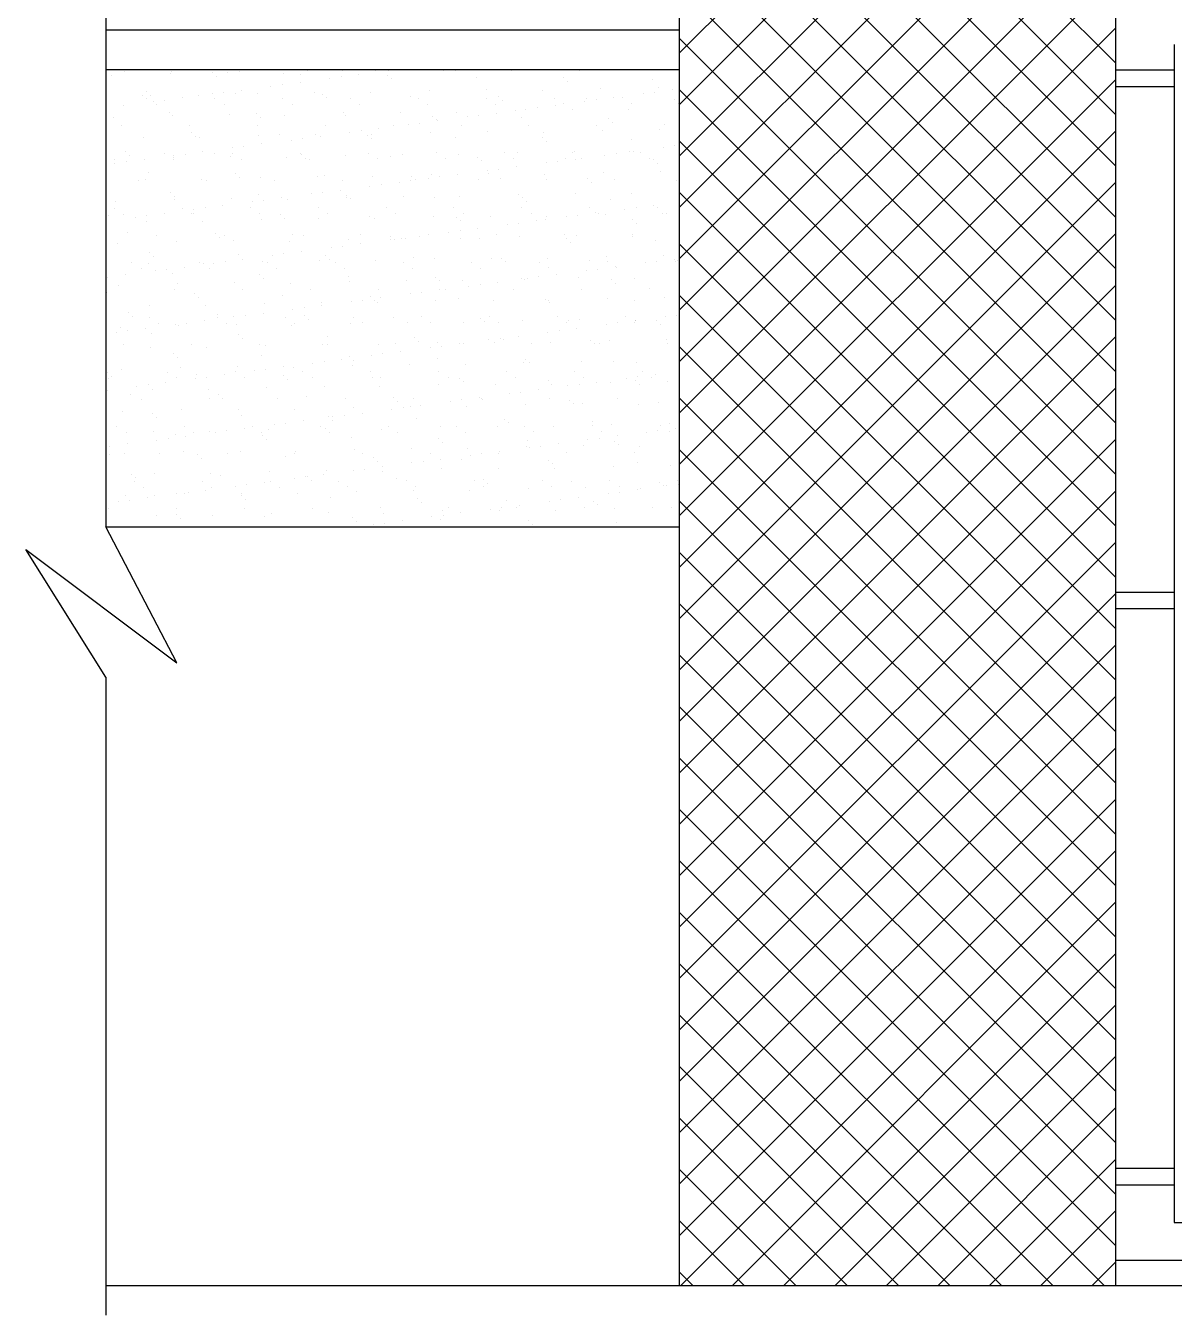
# Model space of a CAD drawing. Header units: metres. Extents: x 7889 to 8063, y -2348 to -2272.
# Drawn here: x 7986.941 to 7989.14, y -2309.794 to -2307.325 of the extents above; entities that cross this region are included whole.
import ezdxf

# ---------------------------------------------------------------- set-up
doc = ezdxf.new("R2010")
doc.units = ezdxf.units.M
doc.header["$MEASUREMENT"] = 0

msp = doc.modelspace()

# ---------------------------------------------------------------- linework, layer by layer
at = {"lineweight": 25, "ltscale": 72}
for p, q in [((7988.19266, -2306.92105), (7988.19266, -2309.73727)), ((7988.19266, -2307.37785), (7988.64946, -2306.92105)), ((7988.19266, -2307.47629), (7988.7479, -2306.92105)), ((7988.19266, -2307.57473), (7988.84635, -2306.92105)), ((7988.19266, -2307.67318), (7988.94479, -2306.92105)), ((7989.02797, -2307.69182), (7988.2572, -2306.92105)), ((7989.02797, -2307.59338), (7988.35564, -2306.92105)), ((7989.02797, -2307.49494), (7988.45408, -2306.92105)), ((7989.02797, -2307.39649), (7988.55253, -2306.92105)), ((7989.02797, -2306.92105), (7989.02797, -2309.73727)), ((7988.19266, -2307.77162), (7989.02797, -2306.93631)), ((7989.02797, -2307.79026), (7988.19266, -2306.95495)), ((7987.09436, -2306.992), (7987.09436, -2308.28483)), ((7988.19266, -2307.87006), (7989.02797, -2307.03475)), ((7989.02797, -2307.88871), (7988.19266, -2307.05339)), ((7988.19266, -2307.9685), (7989.02797, -2307.13319)), ((7989.02797, -2307.98715), (7988.19266, -2307.15184)), ((7988.19266, -2308.06695), (7989.02797, -2307.23164)), ((7989.02797, -2308.08559), (7988.19266, -2307.25028)), ((7988.19266, -2307.33339), (7987.09436, -2307.33339)), ((7988.19266, -2308.16539), (7989.02797, -2307.33008)), ((7989.02797, -2308.18403), (7988.19266, -2307.34872)), ((7989.14022, -2307.3609), (7989.14022, -2309.61684)), ((7988.19266, -2307.40974), (7987.09436, -2307.40974)), ((7987.10608, -2307.42073), (7987.10608, -2307.42073)), ((7987.13104, -2307.41307), (7987.13104, -2307.41307)), ((7987.21889, -2307.41666), (7987.21889, -2307.41666)), ((7987.22073, -2307.4121), (7987.22073, -2307.4121)), ((7987.29816, -2307.41451), (7987.29816, -2307.41451)), ((7987.30586, -2307.42156), (7987.30586, -2307.42156)), ((7987.32821, -2307.41527), (7987.32821, -2307.41527)), ((7987.3508, -2307.41186), (7987.3508, -2307.41186)), ((7987.43505, -2307.41578), (7987.43505, -2307.41578)), ((7987.46775, -2307.4182), (7987.46775, -2307.4182)), ((7987.48086, -2307.41163), (7987.48086, -2307.41163)), ((7987.5233, -2307.42615), (7987.5233, -2307.42615)), ((7987.54504, -2307.42329), (7987.54504, -2307.42329)), ((7987.54785, -2307.41172), (7987.54785, -2307.41172)), ((7987.57899, -2307.41882), (7987.57899, -2307.41882)), ((7987.61092, -2307.41139), (7987.61092, -2307.41139)), ((7987.63487, -2307.41964), (7987.63487, -2307.41964)), ((7987.63572, -2307.41135), (7987.63572, -2307.41135)), ((7987.64257, -2307.42669), (7987.64257, -2307.42669)), ((7987.65718, -2307.41032), (7987.65718, -2307.41032)), ((7987.74099, -2307.41115), (7987.74099, -2307.41115)), ((7987.76402, -2307.41083), (7987.76402, -2307.41083)), ((7987.80446, -2307.42333), (7987.80446, -2307.42333)), ((7987.87105, -2307.41092), (7987.87105, -2307.41092)), ((7987.97158, -2307.42476), (7987.97158, -2307.42476)), ((7988.00111, -2307.41068), (7988.00111, -2307.41068)), ((7988.13118, -2307.41045), (7988.13118, -2307.41045)), ((7989.02797, -2307.40974), (7989.14022, -2307.40974)), ((7987.17261, -2307.45116), (7987.17261, -2307.45116)), ((7987.35415, -2307.44842), (7987.35415, -2307.44842)), ((7987.41088, -2307.44095), (7987.41088, -2307.44095)), ((7987.43262, -2307.43809), (7987.43262, -2307.43809)), ((7987.46657, -2307.43362), (7987.46657, -2307.43362)), ((7987.71366, -2307.44948), (7987.71366, -2307.44948)), ((7987.82298, -2307.44809), (7987.82298, -2307.44809)), ((7987.92982, -2307.4486), (7987.92982, -2307.4486)), ((7987.97928, -2307.43182), (7987.97928, -2307.43182)), ((7988.04262, -2307.44454), (7988.04262, -2307.44454)), ((7988.14117, -2307.42846), (7988.14117, -2307.42846)), ((7988.15195, -2307.44314), (7988.15195, -2307.44314)), ((7988.17962, -2307.44788), (7988.17962, -2307.44788)), ((7988.19266, -2308.26383), (7989.02797, -2307.42852)), ((7989.02797, -2308.28247), (7988.19266, -2307.44716)), ((7989.02797, -2307.44126), (7989.14022, -2307.44126)), ((7987.16504, -2307.45798), (7987.16504, -2307.45798)), ((7987.17345, -2307.46507), (7987.17345, -2307.46507)), ((7987.18031, -2307.45822), (7987.18031, -2307.45822)), ((7987.18603, -2307.47055), (7987.18603, -2307.47055)), ((7987.20777, -2307.46769), (7987.20777, -2307.46769)), ((7987.24172, -2307.46322), (7987.24172, -2307.46322)), ((7987.27188, -2307.45849), (7987.27188, -2307.45849)), ((7987.29845, -2307.45575), (7987.29845, -2307.45575)), ((7987.30351, -2307.46484), (7987.30351, -2307.46484)), ((7987.32019, -2307.45289), (7987.32019, -2307.45289)), ((7987.32112, -2307.47606), (7987.32112, -2307.47606)), ((7987.3422, -2307.45486), (7987.3422, -2307.45486)), ((7987.38469, -2307.45443), (7987.38469, -2307.45443)), ((7987.43357, -2307.4646), (7987.43357, -2307.4646)), ((7987.45119, -2307.47582), (7987.45119, -2307.47582)), ((7987.49401, -2307.45303), (7987.49401, -2307.45303)), ((7987.50932, -2307.45629), (7987.50932, -2307.45629)), ((7987.51702, -2307.46335), (7987.51702, -2307.46335)), ((7987.56364, -2307.46436), (7987.56364, -2307.46436)), ((7987.58125, -2307.47558), (7987.58125, -2307.47558)), ((7987.60085, -2307.45355), (7987.60085, -2307.45355)), ((7987.67891, -2307.45999), (7987.67891, -2307.45999)), ((7987.6937, -2307.46413), (7987.6937, -2307.46413)), ((7987.71131, -2307.47535), (7987.71131, -2307.47535)), ((7987.82377, -2307.46389), (7987.82377, -2307.46389)), ((7987.84138, -2307.47511), (7987.84138, -2307.47511)), ((7987.84603, -2307.46142), (7987.84603, -2307.46142)), ((7987.85373, -2307.46848), (7987.85373, -2307.46848)), ((7987.95383, -2307.46365), (7987.95383, -2307.46365)), ((7987.97144, -2307.47487), (7987.97144, -2307.47487)), ((7988.0115, -2307.47001), (7988.0115, -2307.47001)), ((7988.01562, -2307.46511), (7988.01562, -2307.46511)), ((7988.03324, -2307.46715), (7988.03324, -2307.46715)), ((7988.06719, -2307.46268), (7988.06719, -2307.46268)), ((7988.08389, -2307.46342), (7988.08389, -2307.46342)), ((7988.10151, -2307.47464), (7988.10151, -2307.47464)), ((7988.12392, -2307.45521), (7988.12392, -2307.45521)), ((7988.14566, -2307.45235), (7988.14566, -2307.45235)), ((7988.18274, -2307.46655), (7988.18274, -2307.46655)), ((7988.19044, -2307.4736), (7988.19044, -2307.4736)), ((7987.09535, -2307.48249), (7987.09535, -2307.48249)), ((7987.1293, -2307.47802), (7987.1293, -2307.47802)), ((7987.19106, -2307.47629), (7987.19106, -2307.47629)), ((7987.21664, -2307.49151), (7987.21664, -2307.49151)), ((7987.22152, -2307.49714), (7987.22152, -2307.49714)), ((7987.33084, -2307.49574), (7987.33084, -2307.49574)), ((7987.38377, -2307.49295), (7987.38377, -2307.49295)), ((7987.39147, -2307.5), (7987.39147, -2307.5)), ((7987.43768, -2307.49626), (7987.43768, -2307.49626)), ((7987.55049, -2307.49219), (7987.55049, -2307.49219)), ((7987.55335, -2307.49664), (7987.55335, -2307.49664)), ((7987.65981, -2307.4908), (7987.65981, -2307.4908)), ((7987.72048, -2307.49808), (7987.72048, -2307.49808)), ((7987.76665, -2307.49131), (7987.76665, -2307.49131)), ((7987.78665, -2307.49962), (7987.78665, -2307.49962)), ((7987.80839, -2307.49675), (7987.80839, -2307.49675)), ((7987.84235, -2307.49228), (7987.84235, -2307.49228)), ((7987.87946, -2307.48725), (7987.87946, -2307.48725)), ((7987.89908, -2307.48482), (7987.89908, -2307.48482)), ((7987.92082, -2307.48195), (7987.92082, -2307.48195)), ((7987.95477, -2307.47748), (7987.95477, -2307.47748)), ((7987.98878, -2307.48585), (7987.98878, -2307.48585)), ((7988.09562, -2307.48636), (7988.09562, -2307.48636)), ((7987.10871, -2307.5012), (7987.10871, -2307.5012)), ((7987.1244, -2307.51692), (7987.1244, -2307.51692)), ((7987.25446, -2307.51669), (7987.25446, -2307.51669)), ((7987.38453, -2307.51645), (7987.38453, -2307.51645)), ((7987.51459, -2307.51621), (7987.51459, -2307.51621)), ((7987.6175, -2307.52189), (7987.6175, -2307.52189)), ((7987.64465, -2307.51598), (7987.64465, -2307.51598)), ((7987.67423, -2307.51442), (7987.67423, -2307.51442)), ((7987.69597, -2307.51156), (7987.69597, -2307.51156)), ((7987.72817, -2307.50513), (7987.72817, -2307.50513)), ((7987.72992, -2307.50708), (7987.72992, -2307.50708)), ((7987.77472, -2307.51574), (7987.77472, -2307.51574)), ((7987.89006, -2307.50177), (7987.89006, -2307.50177)), ((7987.90478, -2307.5155), (7987.90478, -2307.5155)), ((7988.03485, -2307.51527), (7988.03485, -2307.51527)), ((7988.04526, -2307.52501), (7988.04526, -2307.52501)), ((7988.05719, -2307.50321), (7988.05719, -2307.50321)), ((7988.06488, -2307.51026), (7988.06488, -2307.51026)), ((7988.15458, -2307.52362), (7988.15458, -2307.52362)), ((7988.16491, -2307.51503), (7988.16491, -2307.51503)), ((7987.16767, -2307.53845), (7987.16767, -2307.53845)), ((7987.25821, -2307.52961), (7987.25821, -2307.52961)), ((7987.26591, -2307.53666), (7987.26591, -2307.53666)), ((7987.27451, -2307.53897), (7987.27451, -2307.53897)), ((7987.38732, -2307.5349), (7987.38732, -2307.5349)), ((7987.4278, -2307.5333), (7987.4278, -2307.5333)), ((7987.44938, -2307.54402), (7987.44938, -2307.54402)), ((7987.47112, -2307.54116), (7987.47112, -2307.54116)), ((7987.49664, -2307.53351), (7987.49664, -2307.53351)), ((7987.50508, -2307.53669), (7987.50508, -2307.53669)), ((7987.56181, -2307.52922), (7987.56181, -2307.52922)), ((7987.58355, -2307.52636), (7987.58355, -2307.52636)), ((7987.59492, -2307.53473), (7987.59492, -2307.53473)), ((7987.60262, -2307.54179), (7987.60262, -2307.54179)), ((7987.60348, -2307.53402), (7987.60348, -2307.53402)), ((7987.71629, -2307.52996), (7987.71629, -2307.52996)), ((7987.76451, -2307.53843), (7987.76451, -2307.53843)), ((7987.82561, -2307.52856), (7987.82561, -2307.52856)), ((7987.93163, -2307.53986), (7987.93163, -2307.53986)), ((7987.93245, -2307.52907), (7987.93245, -2307.52907)), ((7987.93933, -2307.54692), (7987.93933, -2307.54692)), ((7988.10122, -2307.54356), (7988.10122, -2307.54356)), ((7988.19266, -2308.36227), (7989.02797, -2307.52696)), ((7989.02797, -2308.38092), (7988.19266, -2307.54561)), ((7987.13266, -2307.56626), (7987.13266, -2307.56626)), ((7987.14036, -2307.57332), (7987.14036, -2307.57332)), ((7987.20718, -2307.56966), (7987.20718, -2307.56966)), ((7987.22454, -2307.57362), (7987.22454, -2307.57362)), ((7987.24628, -2307.57076), (7987.24628, -2307.57076)), ((7987.28023, -2307.56629), (7987.28023, -2307.56629)), ((7987.30225, -2307.56996), (7987.30225, -2307.56996)), ((7987.33696, -2307.55882), (7987.33696, -2307.55882)), ((7987.33724, -2307.56942), (7987.33724, -2307.56942)), ((7987.3587, -2307.55596), (7987.3587, -2307.55596)), ((7987.39265, -2307.55149), (7987.39265, -2307.55149)), ((7987.4673, -2307.56918), (7987.4673, -2307.56918)), ((7987.46937, -2307.57139), (7987.46937, -2307.57139)), ((7987.55312, -2307.57267), (7987.55312, -2307.57267)), ((7987.59737, -2307.56895), (7987.59737, -2307.56895)), ((7987.66244, -2307.57127), (7987.66244, -2307.57127)), ((7987.72743, -2307.56871), (7987.72743, -2307.56871)), ((7987.76928, -2307.57178), (7987.76928, -2307.57178)), ((7987.8575, -2307.56848), (7987.8575, -2307.56848)), ((7987.88209, -2307.56772), (7987.88209, -2307.56772)), ((7987.98756, -2307.56824), (7987.98756, -2307.56824)), ((7987.99141, -2307.56633), (7987.99141, -2307.56633)), ((7988.05001, -2307.57308), (7988.05001, -2307.57308)), ((7988.07175, -2307.57022), (7988.07175, -2307.57022)), ((7988.09825, -2307.56684), (7988.09825, -2307.56684)), ((7988.1057, -2307.56575), (7988.1057, -2307.56575)), ((7988.11762, -2307.568), (7988.11762, -2307.568)), ((7988.16243, -2307.55828), (7988.16243, -2307.55828)), ((7988.18417, -2307.55542), (7988.18417, -2307.55542)), ((7987.09473, -2307.58111), (7987.09473, -2307.58111)), ((7987.11134, -2307.58168), (7987.11134, -2307.58168)), ((7987.11211, -2307.58842), (7987.11211, -2307.58842)), ((7987.13385, -2307.58556), (7987.13385, -2307.58556)), ((7987.16781, -2307.58109), (7987.16781, -2307.58109)), ((7987.22415, -2307.57761), (7987.22415, -2307.57761)), ((7987.22479, -2307.58088), (7987.22479, -2307.58088)), ((7987.33347, -2307.57622), (7987.33347, -2307.57622)), ((7987.35485, -2307.58064), (7987.35485, -2307.58064)), ((7987.44031, -2307.57673), (7987.44031, -2307.57673)), ((7987.47707, -2307.57844), (7987.47707, -2307.57844)), ((7987.48492, -2307.5804), (7987.48492, -2307.5804)), ((7987.61498, -2307.58017), (7987.61498, -2307.58017)), ((7987.63896, -2307.57508), (7987.63896, -2307.57508)), ((7987.74504, -2307.57993), (7987.74504, -2307.57993)), ((7987.80608, -2307.57652), (7987.80608, -2307.57652)), ((7987.81378, -2307.58357), (7987.81378, -2307.58357)), ((7987.87511, -2307.5797), (7987.87511, -2307.5797)), ((7987.88086, -2307.59535), (7987.88086, -2307.59535)), ((7987.93758, -2307.58788), (7987.93758, -2307.58788)), ((7987.95932, -2307.58502), (7987.95932, -2307.58502)), ((7987.97567, -2307.58021), (7987.97567, -2307.58021)), ((7987.99328, -2307.58055), (7987.99328, -2307.58055)), ((7988.00517, -2307.57946), (7988.00517, -2307.57946)), ((7988.13524, -2307.57922), (7988.13524, -2307.57922)), ((7988.14279, -2307.58165), (7988.14279, -2307.58165)), ((7988.15049, -2307.5887), (7988.15049, -2307.5887)), ((7987.15813, -2307.62151), (7987.15813, -2307.62151)), ((7987.1703, -2307.61893), (7987.1703, -2307.61893)), ((7987.1767, -2307.60661), (7987.1767, -2307.60661)), ((7987.27714, -2307.61944), (7987.27714, -2307.61944)), ((7987.28819, -2307.62127), (7987.28819, -2307.62127)), ((7987.34382, -2307.60805), (7987.34382, -2307.60805)), ((7987.35152, -2307.6151), (7987.35152, -2307.6151)), ((7987.38995, -2307.61538), (7987.38995, -2307.61538)), ((7987.41826, -2307.62103), (7987.41826, -2307.62103)), ((7987.49927, -2307.61398), (7987.49927, -2307.61398)), ((7987.51341, -2307.61174), (7987.51341, -2307.61174)), ((7987.54832, -2307.6208), (7987.54832, -2307.6208)), ((7987.60611, -2307.6145), (7987.60611, -2307.6145)), ((7987.67839, -2307.62056), (7987.67839, -2307.62056)), ((7987.68053, -2307.61318), (7987.68053, -2307.61318)), ((7987.68823, -2307.62023), (7987.68823, -2307.62023)), ((7987.71274, -2307.61748), (7987.71274, -2307.61748)), ((7987.71892, -2307.61043), (7987.71892, -2307.61043)), ((7987.73448, -2307.61462), (7987.73448, -2307.61462)), ((7987.76843, -2307.61015), (7987.76843, -2307.61015)), ((7987.80845, -2307.62033), (7987.80845, -2307.62033)), ((7987.82516, -2307.60268), (7987.82516, -2307.60268)), ((7987.82824, -2307.60904), (7987.82824, -2307.60904)), ((7987.8469, -2307.59982), (7987.8469, -2307.59982)), ((7987.85011, -2307.61687), (7987.85011, -2307.61687)), ((7987.93508, -2307.60955), (7987.93508, -2307.60955)), ((7987.93851, -2307.62009), (7987.93851, -2307.62009)), ((7988.01724, -2307.6183), (7988.01724, -2307.6183)), ((7988.04789, -2307.60548), (7988.04789, -2307.60548)), ((7988.06858, -2307.61985), (7988.06858, -2307.61985)), ((7988.15721, -2307.60409), (7988.15721, -2307.60409)), ((7988.18682, -2307.622), (7988.18682, -2307.622)), ((7987.21827, -2307.6447), (7987.21827, -2307.6447)), ((7987.38785, -2307.6484), (7987.38785, -2307.6484)), ((7987.48789, -2307.64709), (7987.48789, -2307.64709)), ((7987.50963, -2307.64422), (7987.50963, -2307.64422)), ((7987.54359, -2307.63975), (7987.54359, -2307.63975)), ((7987.60031, -2307.63229), (7987.60031, -2307.63229)), ((7987.62205, -2307.62942), (7987.62205, -2307.62942)), ((7987.65601, -2307.62495), (7987.65601, -2307.62495)), ((7987.88472, -2307.6482), (7987.88472, -2307.6482)), ((7987.99404, -2307.6468), (7987.99404, -2307.6468)), ((7988.02494, -2307.62536), (7988.02494, -2307.62536)), ((7988.10088, -2307.64731), (7988.10088, -2307.64731)), ((7988.19266, -2308.46072), (7989.02797, -2307.6254)), ((7989.02797, -2308.47936), (7988.19266, -2307.64405)), ((7987.11397, -2307.66215), (7987.11397, -2307.66215)), ((7987.22596, -2307.65176), (7987.22596, -2307.65176)), ((7987.22678, -2307.65809), (7987.22678, -2307.65809)), ((7987.31874, -2307.66936), (7987.31874, -2307.66936)), ((7987.3361, -2307.65669), (7987.3361, -2307.65669)), ((7987.37547, -2307.66189), (7987.37547, -2307.66189)), ((7987.39721, -2307.65903), (7987.39721, -2307.65903)), ((7987.43116, -2307.65456), (7987.43116, -2307.65456)), ((7987.44294, -2307.65721), (7987.44294, -2307.65721)), ((7987.55498, -2307.64983), (7987.55498, -2307.64983)), ((7987.55575, -2307.65314), (7987.55575, -2307.65314)), ((7987.56267, -2307.65689), (7987.56267, -2307.65689)), ((7987.6311, -2307.67353), (7987.6311, -2307.67353)), ((7987.66507, -2307.65175), (7987.66507, -2307.65175)), ((7987.72456, -2307.65353), (7987.72456, -2307.65353)), ((7987.76116, -2307.6733), (7987.76116, -2307.6733)), ((7987.77191, -2307.65226), (7987.77191, -2307.65226)), ((7987.89123, -2307.67306), (7987.89123, -2307.67306)), ((7987.89168, -2307.65496), (7987.89168, -2307.65496)), ((7987.89938, -2307.66201), (7987.89938, -2307.66201)), ((7988.02129, -2307.67282), (7988.02129, -2307.67282)), ((7988.06127, -2307.65865), (7988.06127, -2307.65865)), ((7988.11026, -2307.67329), (7988.11026, -2307.67329)), ((7988.14421, -2307.66882), (7988.14421, -2307.66882)), ((7988.15136, -2307.67259), (7988.15136, -2307.67259)), ((7987.10041, -2307.68841), (7987.10041, -2307.68841)), ((7987.11084, -2307.67448), (7987.11084, -2307.67448)), ((7987.12846, -2307.6857), (7987.12846, -2307.6857)), ((7987.15062, -2307.69149), (7987.15062, -2307.69149)), ((7987.17236, -2307.68863), (7987.17236, -2307.68863)), ((7987.20632, -2307.68416), (7987.20632, -2307.68416)), ((7987.24091, -2307.67424), (7987.24091, -2307.67424)), ((7987.25852, -2307.68546), (7987.25852, -2307.68546)), ((7987.2623, -2307.68505), (7987.2623, -2307.68505)), ((7987.26304, -2307.67669), (7987.26304, -2307.67669)), ((7987.28478, -2307.67383), (7987.28478, -2307.67383)), ((7987.37097, -2307.67401), (7987.37097, -2307.67401)), ((7987.38858, -2307.68523), (7987.38858, -2307.68523)), ((7987.39258, -2307.69585), (7987.39258, -2307.69585)), ((7987.42942, -2307.68649), (7987.42942, -2307.68649)), ((7987.43712, -2307.69354), (7987.43712, -2307.69354)), ((7987.50104, -2307.67377), (7987.50104, -2307.67377)), ((7987.5019, -2307.69446), (7987.5019, -2307.69446)), ((7987.51865, -2307.68499), (7987.51865, -2307.68499)), ((7987.59901, -2307.69018), (7987.59901, -2307.69018)), ((7987.60874, -2307.69497), (7987.60874, -2307.69497)), ((7987.64871, -2307.68475), (7987.64871, -2307.68475)), ((7987.72155, -2307.69091), (7987.72155, -2307.69091)), ((7987.76613, -2307.69162), (7987.76613, -2307.69162)), ((7987.77878, -2307.68452), (7987.77878, -2307.68452)), ((7987.83087, -2307.68951), (7987.83087, -2307.68951)), ((7987.90884, -2307.68428), (7987.90884, -2307.68428)), ((7987.93572, -2307.69531), (7987.93572, -2307.69531)), ((7987.93771, -2307.69002), (7987.93771, -2307.69002)), ((7987.97609, -2307.69095), (7987.97609, -2307.69095)), ((7987.99783, -2307.68809), (7987.99783, -2307.68809)), ((7988.03179, -2307.68362), (7988.03179, -2307.68362)), ((7988.0389, -2307.68404), (7988.0389, -2307.68404)), ((7988.05052, -2307.68596), (7988.05052, -2307.68596)), ((7988.08852, -2307.67615), (7988.08852, -2307.67615)), ((7988.10284, -2307.69675), (7988.10284, -2307.69675)), ((7988.15984, -2307.68457), (7988.15984, -2307.68457)), ((7988.16897, -2307.68381), (7988.16897, -2307.68381)), ((7987.13675, -2307.72171), (7987.13675, -2307.72171)), ((7987.17293, -2307.6994), (7987.17293, -2307.6994)), ((7987.27977, -2307.69992), (7987.27977, -2307.69992)), ((7987.75125, -2307.72055), (7987.75125, -2307.72055)), ((7987.77299, -2307.71769), (7987.77299, -2307.71769)), ((7987.77383, -2307.69867), (7987.77383, -2307.69867)), ((7987.80694, -2307.71322), (7987.80694, -2307.71322)), ((7987.86367, -2307.70575), (7987.86367, -2307.70575)), ((7987.88541, -2307.70289), (7987.88541, -2307.70289)), ((7987.91936, -2307.69842), (7987.91936, -2307.69842)), ((7988.11054, -2307.7038), (7988.11054, -2307.7038)), ((7987.11661, -2307.74263), (7987.11661, -2307.74263)), ((7987.19186, -2307.72609), (7987.19186, -2307.72609)), ((7987.22941, -2307.73856), (7987.22941, -2307.73856)), ((7987.30387, -2307.72315), (7987.30387, -2307.72315)), ((7987.31157, -2307.7302), (7987.31157, -2307.7302)), ((7987.32193, -2307.72586), (7987.32193, -2307.72586)), ((7987.33873, -2307.73717), (7987.33873, -2307.73717)), ((7987.44557, -2307.73768), (7987.44557, -2307.73768)), ((7987.45199, -2307.72562), (7987.45199, -2307.72562)), ((7987.47346, -2307.72684), (7987.47346, -2307.72684)), ((7987.54814, -2307.74729), (7987.54814, -2307.74729)), ((7987.55838, -2307.73362), (7987.55838, -2307.73362)), ((7987.58205, -2307.72538), (7987.58205, -2307.72538)), ((7987.58209, -2307.74282), (7987.58209, -2307.74282)), ((7987.63882, -2307.73535), (7987.63882, -2307.73535)), ((7987.64058, -2307.72827), (7987.64058, -2307.72827)), ((7987.64828, -2307.73533), (7987.64828, -2307.73533)), ((7987.66056, -2307.73249), (7987.66056, -2307.73249)), ((7987.6677, -2307.73222), (7987.6677, -2307.73222)), ((7987.69452, -2307.72802), (7987.69452, -2307.72802)), ((7987.71212, -2307.72515), (7987.71212, -2307.72515)), ((7987.77454, -2307.73273), (7987.77454, -2307.73273)), ((7987.81017, -2307.73197), (7987.81017, -2307.73197)), ((7987.84218, -2307.72491), (7987.84218, -2307.72491)), ((7987.88735, -2307.72867), (7987.88735, -2307.72867)), ((7987.97224, -2307.72467), (7987.97224, -2307.72467)), ((7987.97729, -2307.7334), (7987.97729, -2307.7334)), ((7987.98499, -2307.74046), (7987.98499, -2307.74046)), ((7987.99667, -2307.72728), (7987.99667, -2307.72728)), ((7988.10231, -2307.72444), (7988.10231, -2307.72444)), ((7988.10351, -2307.72779), (7988.10351, -2307.72779)), ((7988.14687, -2307.7371), (7988.14687, -2307.7371)), ((7988.19266, -2308.55916), (7989.02797, -2307.72385)), ((7989.02797, -2308.5778), (7988.19266, -2307.74249)), ((7987.17832, -2307.7598), (7987.17832, -2307.7598)), ((7987.18602, -2307.76686), (7987.18602, -2307.76686)), ((7987.3479, -2307.76349), (7987.3479, -2307.76349)), ((7987.41398, -2307.76495), (7987.41398, -2307.76495)), ((7987.43572, -2307.76209), (7987.43572, -2307.76209)), ((7987.46967, -2307.75762), (7987.46967, -2307.75762)), ((7987.51503, -2307.76493), (7987.51503, -2307.76493)), ((7987.52272, -2307.77198), (7987.52272, -2307.77198)), ((7987.5264, -2307.75015), (7987.5264, -2307.75015)), ((7987.68461, -2307.76862), (7987.68461, -2307.76862)), ((7987.72418, -2307.77138), (7987.72418, -2307.77138)), ((7987.8335, -2307.76999), (7987.8335, -2307.76999)), ((7987.85174, -2307.77006), (7987.85174, -2307.77006)), ((7987.94034, -2307.7705), (7987.94034, -2307.7705)), ((7988.05315, -2307.76643), (7988.05315, -2307.76643)), ((7988.16247, -2307.76504), (7988.16247, -2307.76504)), ((7988.18272, -2307.77189), (7988.18272, -2307.77189)), ((7987.14458, -2307.77906), (7987.14458, -2307.77906)), ((7987.16219, -2307.79028), (7987.16219, -2307.79028)), ((7987.17557, -2307.77988), (7987.17557, -2307.77988)), ((7987.18913, -2307.79456), (7987.18913, -2307.79456)), ((7987.21087, -2307.79169), (7987.21087, -2307.79169)), ((7987.24482, -2307.78722), (7987.24482, -2307.78722)), ((7987.27464, -2307.77883), (7987.27464, -2307.77883)), ((7987.28241, -2307.78039), (7987.28241, -2307.78039)), ((7987.29225, -2307.79005), (7987.29225, -2307.79005)), ((7987.30155, -2307.77976), (7987.30155, -2307.77976)), ((7987.32329, -2307.77689), (7987.32329, -2307.77689)), ((7987.35725, -2307.77242), (7987.35725, -2307.77242)), ((7987.39521, -2307.77633), (7987.39521, -2307.77633)), ((7987.4047, -2307.77859), (7987.4047, -2307.77859)), ((7987.42232, -2307.78981), (7987.42232, -2307.78981)), ((7987.50453, -2307.77493), (7987.50453, -2307.77493)), ((7987.53477, -2307.77835), (7987.53477, -2307.77835)), ((7987.55238, -2307.78958), (7987.55238, -2307.78958)), ((7987.61137, -2307.77544), (7987.61137, -2307.77544)), ((7987.66483, -2307.77812), (7987.66483, -2307.77812)), ((7987.68244, -2307.78934), (7987.68244, -2307.78934)), ((7987.79489, -2307.77788), (7987.79489, -2307.77788)), ((7987.81251, -2307.7891), (7987.81251, -2307.7891)), ((7987.85943, -2307.77711), (7987.85943, -2307.77711)), ((7987.92496, -2307.77765), (7987.92496, -2307.77765)), ((7987.94257, -2307.78887), (7987.94257, -2307.78887)), ((7988.0146, -2307.79402), (7988.0146, -2307.79402)), ((7988.02132, -2307.77375), (7988.02132, -2307.77375)), ((7988.03634, -2307.79116), (7988.03634, -2307.79116)), ((7988.05502, -2307.77741), (7988.05502, -2307.77741)), ((7988.07029, -2307.78669), (7988.07029, -2307.78669)), ((7988.07263, -2307.78863), (7988.07263, -2307.78863)), ((7988.12702, -2307.77922), (7988.12702, -2307.77922)), ((7988.14876, -2307.77636), (7988.14876, -2307.77636)), ((7988.18509, -2307.77717), (7988.18509, -2307.77717)), ((7988.18844, -2307.77519), (7988.18844, -2307.77519)), ((7987.09845, -2307.8065), (7987.09845, -2307.8065)), ((7987.1324, -2307.80203), (7987.1324, -2307.80203)), ((7987.22235, -2307.80015), (7987.22235, -2307.80015)), ((7987.23204, -2307.81904), (7987.23204, -2307.81904)), ((7987.34137, -2307.81764), (7987.34137, -2307.81764)), ((7987.38947, -2307.80159), (7987.38947, -2307.80159)), ((7987.39717, -2307.80864), (7987.39717, -2307.80864)), ((7987.44821, -2307.81816), (7987.44821, -2307.81816)), ((7987.55906, -2307.80528), (7987.55906, -2307.80528)), ((7987.56101, -2307.81409), (7987.56101, -2307.81409)), ((7987.67033, -2307.8127), (7987.67033, -2307.8127)), ((7987.72618, -2307.80672), (7987.72618, -2307.80672)), ((7987.73388, -2307.81377), (7987.73388, -2307.81377)), ((7987.77717, -2307.81321), (7987.77717, -2307.81321)), ((7987.81149, -2307.82076), (7987.81149, -2307.82076)), ((7987.84545, -2307.81629), (7987.84545, -2307.81629)), ((7987.88998, -2307.80914), (7987.88998, -2307.80914)), ((7987.89577, -2307.81041), (7987.89577, -2307.81041)), ((7987.90218, -2307.80882), (7987.90218, -2307.80882)), ((7987.92392, -2307.80596), (7987.92392, -2307.80596)), ((7987.95787, -2307.80149), (7987.95787, -2307.80149)), ((7987.9993, -2307.80775), (7987.9993, -2307.80775)), ((7988.06289, -2307.81184), (7988.06289, -2307.81184)), ((7988.07059, -2307.8189), (7988.07059, -2307.8189)), ((7988.10614, -2307.80826), (7988.10614, -2307.80826)), ((7987.09553, -2307.83091), (7987.09553, -2307.83091)), ((7987.0968, -2307.83681), (7987.0968, -2307.83681)), ((7987.11924, -2307.8231), (7987.11924, -2307.8231)), ((7987.22559, -2307.83068), (7987.22559, -2307.83068)), ((7987.26392, -2307.83824), (7987.26392, -2307.83824)), ((7987.27162, -2307.8453), (7987.27162, -2307.8453)), ((7987.35566, -2307.83044), (7987.35566, -2307.83044)), ((7987.43351, -2307.84194), (7987.43351, -2307.84194)), ((7987.48572, -2307.8302), (7987.48572, -2307.8302)), ((7987.60063, -2307.84337), (7987.60063, -2307.84337)), ((7987.61578, -2307.82997), (7987.61578, -2307.82997)), ((7987.6206, -2307.84589), (7987.6206, -2307.84589)), ((7987.67733, -2307.83842), (7987.67733, -2307.83842)), ((7987.69907, -2307.83556), (7987.69907, -2307.83556)), ((7987.73302, -2307.83109), (7987.73302, -2307.83109)), ((7987.74585, -2307.82973), (7987.74585, -2307.82973)), ((7987.78975, -2307.82362), (7987.78975, -2307.82362)), ((7987.87591, -2307.8295), (7987.87591, -2307.8295)), ((7988.00598, -2307.82926), (7988.00598, -2307.82926)), ((7988.13604, -2307.82902), (7988.13604, -2307.82902)), ((7988.1651, -2307.84551), (7988.1651, -2307.84551)), ((7988.19266, -2308.6576), (7989.02797, -2307.82229)), ((7989.02797, -2308.67624), (7988.19266, -2307.84093)), ((7987.1782, -2307.86035), (7987.1782, -2307.86035)), ((7987.28504, -2307.86087), (7987.28504, -2307.86087)), ((7987.39784, -2307.8568), (7987.39784, -2307.8568)), ((7987.45248, -2307.86802), (7987.45248, -2307.86802)), ((7987.47422, -2307.86516), (7987.47422, -2307.86516)), ((7987.50717, -2307.85541), (7987.50717, -2307.85541)), ((7987.50818, -2307.86069), (7987.50818, -2307.86069)), ((7987.56491, -2307.85322), (7987.56491, -2307.85322)), ((7987.58665, -2307.85036), (7987.58665, -2307.85036)), ((7987.60833, -2307.85043), (7987.60833, -2307.85043)), ((7987.61401, -2307.85592), (7987.61401, -2307.85592)), ((7987.72681, -2307.85186), (7987.72681, -2307.85186)), ((7987.77022, -2307.84706), (7987.77022, -2307.84706)), ((7987.83613, -2307.85046), (7987.83613, -2307.85046)), ((7987.93734, -2307.8485), (7987.93734, -2307.8485)), ((7987.94297, -2307.85097), (7987.94297, -2307.85097)), ((7987.94504, -2307.85555), (7987.94504, -2307.85555)), ((7988.05578, -2307.84691), (7988.05578, -2307.84691)), ((7988.10693, -2307.85219), (7988.10693, -2307.85219)), ((7987.13837, -2307.8749), (7987.13837, -2307.8749)), ((7987.14607, -2307.88195), (7987.14607, -2307.88195)), ((7987.17831, -2307.88365), (7987.17831, -2307.88365)), ((7987.19592, -2307.89487), (7987.19592, -2307.89487)), ((7987.24938, -2307.89476), (7987.24938, -2307.89476)), ((7987.28333, -2307.89029), (7987.28333, -2307.89029)), ((7987.30796, -2307.87859), (7987.30796, -2307.87859)), ((7987.30837, -2307.88341), (7987.30837, -2307.88341)), ((7987.32598, -2307.89463), (7987.32598, -2307.89463)), ((7987.34006, -2307.88282), (7987.34006, -2307.88282)), ((7987.3618, -2307.87996), (7987.3618, -2307.87996)), ((7987.39575, -2307.87549), (7987.39575, -2307.87549)), ((7987.43843, -2307.88318), (7987.43843, -2307.88318)), ((7987.45605, -2307.8944), (7987.45605, -2307.8944)), ((7987.47508, -2307.88003), (7987.47508, -2307.88003)), ((7987.48278, -2307.88708), (7987.48278, -2307.88708)), ((7987.56364, -2307.89457), (7987.56364, -2307.89457)), ((7987.5685, -2307.88294), (7987.5685, -2307.88294)), ((7987.58611, -2307.89416), (7987.58611, -2307.89416)), ((7987.64466, -2307.88372), (7987.64466, -2307.88372)), ((7987.67297, -2307.89317), (7987.67297, -2307.89317)), ((7987.69856, -2307.8827), (7987.69856, -2307.8827)), ((7987.71617, -2307.89392), (7987.71617, -2307.89392)), ((7987.77981, -2307.89368), (7987.77981, -2307.89368)), ((7987.81179, -2307.88516), (7987.81179, -2307.88516)), ((7987.81949, -2307.89221), (7987.81949, -2307.89221)), ((7987.82863, -2307.88247), (7987.82863, -2307.88247)), ((7987.84624, -2307.89369), (7987.84624, -2307.89369)), ((7987.89261, -2307.88962), (7987.89261, -2307.88962)), ((7987.95869, -2307.88223), (7987.95869, -2307.88223)), ((7987.9763, -2307.89345), (7987.9763, -2307.89345)), ((7987.98137, -2307.88885), (7987.98137, -2307.88885)), ((7988.00194, -2307.88823), (7988.00194, -2307.88823)), ((7988.07485, -2307.89422), (7988.07485, -2307.89422)), ((7988.08875, -2307.88199), (7988.08875, -2307.88199)), ((7988.10637, -2307.89322), (7988.10637, -2307.89322)), ((7988.10878, -2307.88874), (7988.10878, -2307.88874)), ((7988.1088, -2307.88975), (7988.1088, -2307.88975)), ((7988.1485, -2307.89029), (7988.1485, -2307.89029)), ((7988.16553, -2307.88229), (7988.16553, -2307.88229)), ((7988.18727, -2307.87942), (7988.18727, -2307.87942)), ((7987.11521, -2307.91243), (7987.11521, -2307.91243)), ((7987.12187, -2307.90358), (7987.12187, -2307.90358)), ((7987.13695, -2307.90956), (7987.13695, -2307.90956)), ((7987.17091, -2307.90509), (7987.17091, -2307.90509)), ((7987.1824, -2307.91525), (7987.1824, -2307.91525)), ((7987.22764, -2307.89762), (7987.22764, -2307.89762)), ((7987.23467, -2307.89951), (7987.23467, -2307.89951)), ((7987.344, -2307.89812), (7987.344, -2307.89812)), ((7987.34953, -2307.91669), (7987.34953, -2307.91669)), ((7987.45084, -2307.89863), (7987.45084, -2307.89863)), ((7987.51911, -2307.92038), (7987.51911, -2307.92038)), ((7987.88396, -2307.91936), (7987.88396, -2307.91936)), ((7987.94068, -2307.91189), (7987.94068, -2307.91189)), ((7987.96242, -2307.90903), (7987.96242, -2307.90903)), ((7987.99638, -2307.90455), (7987.99638, -2307.90455)), ((7988.05311, -2307.89709), (7988.05311, -2307.89709)), ((7988.15619, -2307.89734), (7988.15619, -2307.89734)), ((7987.12926, -2307.9355), (7987.12926, -2307.9355)), ((7987.18083, -2307.94083), (7987.18083, -2307.94083)), ((7987.25932, -2307.93526), (7987.25932, -2307.93526)), ((7987.28767, -2307.94134), (7987.28767, -2307.94134)), ((7987.35722, -2307.92374), (7987.35722, -2307.92374)), ((7987.38939, -2307.93503), (7987.38939, -2307.93503)), ((7987.40047, -2307.93728), (7987.40047, -2307.93728)), ((7987.5098, -2307.93588), (7987.5098, -2307.93588)), ((7987.51945, -2307.93479), (7987.51945, -2307.93479)), ((7987.61664, -2307.93639), (7987.61664, -2307.93639)), ((7987.64951, -2307.93455), (7987.64951, -2307.93455)), ((7987.68623, -2307.92181), (7987.68623, -2307.92181)), ((7987.69393, -2307.92887), (7987.69393, -2307.92887)), ((7987.71584, -2307.94149), (7987.71584, -2307.94149)), ((7987.72944, -2307.93233), (7987.72944, -2307.93233)), ((7987.73758, -2307.93863), (7987.73758, -2307.93863)), ((7987.77153, -2307.93416), (7987.77153, -2307.93416)), ((7987.77958, -2307.93432), (7987.77958, -2307.93432)), ((7987.82826, -2307.92669), (7987.82826, -2307.92669)), ((7987.83877, -2307.93094), (7987.83877, -2307.93094)), ((7987.85, -2307.92383), (7987.85, -2307.92383)), ((7987.85582, -2307.92551), (7987.85582, -2307.92551)), ((7987.90964, -2307.93408), (7987.90964, -2307.93408)), ((7987.94561, -2307.93145), (7987.94561, -2307.93145)), ((7988.02294, -2307.92694), (7988.02294, -2307.92694)), ((7988.03064, -2307.934), (7988.03064, -2307.934)), ((7988.03971, -2307.93384), (7988.03971, -2307.93384)), ((7988.05841, -2307.92738), (7988.05841, -2307.92738)), ((7988.16774, -2307.92599), (7988.16774, -2307.92599)), ((7988.16977, -2307.93361), (7988.16977, -2307.93361)), ((7988.19253, -2307.93063), (7988.19253, -2307.93063)), ((7988.19266, -2308.75604), (7989.02797, -2307.92073)), ((7989.02797, -2308.77469), (7988.19266, -2307.93938)), ((7987.22397, -2307.95334), (7987.22397, -2307.95334)), ((7987.23167, -2307.9604), (7987.23167, -2307.9604)), ((7987.39356, -2307.95703), (7987.39356, -2307.95703)), ((7987.51273, -2307.96823), (7987.51273, -2307.96823)), ((7987.54669, -2307.96376), (7987.54669, -2307.96376)), ((7987.56068, -2307.95847), (7987.56068, -2307.95847)), ((7987.56838, -2307.96552), (7987.56838, -2307.96552)), ((7987.60341, -2307.95629), (7987.60341, -2307.95629)), ((7987.62515, -2307.95343), (7987.62515, -2307.95343)), ((7987.65911, -2307.94896), (7987.65911, -2307.94896)), ((7987.73027, -2307.96216), (7987.73027, -2307.96216)), ((7987.89739, -2307.9636), (7987.89739, -2307.9636)), ((7988.00457, -2307.9687), (7988.00457, -2307.9687)), ((7988.06698, -2307.96729), (7988.06698, -2307.96729)), ((7988.11141, -2307.96921), (7988.11141, -2307.96921)), ((7987.09842, -2307.99), (7987.09842, -2307.99)), ((7987.1245, -2307.98405), (7987.1245, -2307.98405)), ((7987.21204, -2307.98823), (7987.21204, -2307.98823)), ((7987.2373, -2307.97999), (7987.2373, -2307.97999)), ((7987.26801, -2307.99369), (7987.26801, -2307.99369)), ((7987.32184, -2307.99336), (7987.32184, -2307.99336)), ((7987.3421, -2307.988), (7987.3421, -2307.988)), ((7987.34663, -2307.97859), (7987.34663, -2307.97859)), ((7987.37857, -2307.98589), (7987.37857, -2307.98589)), ((7987.40031, -2307.98303), (7987.40031, -2307.98303)), ((7987.43426, -2307.97856), (7987.43426, -2307.97856)), ((7987.45347, -2307.9791), (7987.45347, -2307.9791)), ((7987.47217, -2307.98776), (7987.47217, -2307.98776)), ((7987.49099, -2307.97109), (7987.49099, -2307.97109)), ((7987.56627, -2307.97504), (7987.56627, -2307.97504)), ((7987.60223, -2307.98753), (7987.60223, -2307.98753)), ((7987.6756, -2307.97365), (7987.6756, -2307.97365)), ((7987.73229, -2307.98729), (7987.73229, -2307.98729)), ((7987.78244, -2307.97416), (7987.78244, -2307.97416)), ((7987.86236, -2307.98705), (7987.86236, -2307.98705)), ((7987.89524, -2307.97009), (7987.89524, -2307.97009)), ((7987.90509, -2307.97065), (7987.90509, -2307.97065)), ((7987.99242, -2307.98682), (7987.99242, -2307.98682)), ((7988.12248, -2307.98658), (7988.12248, -2307.98658)), ((7988.14731, -2307.99282), (7988.14731, -2307.99282)), ((7987.09959, -2307.99969), (7987.09959, -2307.99969)), ((7987.10612, -2307.99705), (7987.10612, -2307.99705)), ((7987.15372, -2308.01549), (7987.15372, -2308.01549)), ((7987.17546, -2308.01263), (7987.17546, -2308.01263)), ((7987.20942, -2308.00816), (7987.20942, -2308.00816)), ((7987.22965, -2307.99945), (7987.22965, -2307.99945)), ((7987.26614, -2308.00069), (7987.26614, -2308.00069)), ((7987.28788, -2307.99783), (7987.28788, -2307.99783)), ((7987.35971, -2307.99922), (7987.35971, -2307.99922)), ((7987.4031, -2308.01775), (7987.4031, -2308.01775)), ((7987.43513, -2307.99513), (7987.43513, -2307.99513)), ((7987.44283, -2308.00218), (7987.44283, -2308.00218)), ((7987.48978, -2307.99898), (7987.48978, -2307.99898)), ((7987.51243, -2308.01636), (7987.51243, -2308.01636)), ((7987.60472, -2307.99882), (7987.60472, -2307.99882)), ((7987.61927, -2308.01687), (7987.61927, -2308.01687)), ((7987.61984, -2307.99875), (7987.61984, -2307.99875)), ((7987.73207, -2308.01281), (7987.73207, -2308.01281)), ((7987.74991, -2307.99851), (7987.74991, -2307.99851)), ((7987.77184, -2308.00026), (7987.77184, -2308.00026)), ((7987.77954, -2308.00731), (7987.77954, -2308.00731)), ((7987.8414, -2308.01141), (7987.8414, -2308.01141)), ((7987.87997, -2307.99827), (7987.87997, -2307.99827)), ((7987.94142, -2308.00395), (7987.94142, -2308.00395)), ((7987.94824, -2308.01192), (7987.94824, -2308.01192)), ((7987.97919, -2308.01495), (7987.97919, -2308.01495)), ((7988.00093, -2308.01209), (7988.00093, -2308.01209)), ((7988.01003, -2307.99804), (7988.01003, -2307.99804)), ((7988.03489, -2308.00762), (7988.03489, -2308.00762)), ((7988.06104, -2308.00786), (7988.06104, -2308.00786)), ((7988.09162, -2308.00015), (7988.09162, -2308.00015)), ((7988.10855, -2308.00538), (7988.10855, -2308.00538)), ((7988.11335, -2307.99729), (7988.11335, -2307.99729)), ((7988.11625, -2308.01244), (7988.11625, -2308.01244)), ((7988.1401, -2307.9978), (7988.1401, -2307.9978)), ((7988.17037, -2308.00646), (7988.17037, -2308.00646)), ((7988.19266, -2308.85449), (7989.02797, -2308.01917)), ((7987.09699, -2308.02296), (7987.09699, -2308.02296)), ((7987.14245, -2308.03035), (7987.14245, -2308.03035)), ((7987.16299, -2308.04008), (7987.16299, -2308.04008)), ((7987.18346, -2308.0213), (7987.18346, -2308.0213)), ((7987.2903, -2308.02182), (7987.2903, -2308.02182)), ((7987.29305, -2308.03985), (7987.29305, -2308.03985)), ((7987.30958, -2308.03178), (7987.30958, -2308.03178)), ((7987.31728, -2308.03884), (7987.31728, -2308.03884)), ((7987.42312, -2308.03961), (7987.42312, -2308.03961)), ((7987.47916, -2308.03548), (7987.47916, -2308.03548)), ((7987.55318, -2308.03938), (7987.55318, -2308.03938)), ((7987.64629, -2308.03691), (7987.64629, -2308.03691)), ((7987.65398, -2308.04397), (7987.65398, -2308.04397)), ((7987.68325, -2308.03914), (7987.68325, -2308.03914)), ((7987.77608, -2308.04169), (7987.77608, -2308.04169)), ((7987.81004, -2308.03722), (7987.81004, -2308.03722)), ((7987.81331, -2308.0389), (7987.81331, -2308.0389)), ((7987.81587, -2308.0406), (7987.81587, -2308.0406)), ((7987.86677, -2308.02976), (7987.86677, -2308.02976)), ((7987.88851, -2308.02689), (7987.88851, -2308.02689)), ((7987.92246, -2308.02242), (7987.92246, -2308.02242)), ((7987.94337, -2308.03867), (7987.94337, -2308.03867)), ((7987.983, -2308.04204), (7987.983, -2308.04204)), ((7988.07344, -2308.03843), (7988.07344, -2308.03843)), ((7989.02797, -2308.87313), (7988.19266, -2308.03782)), ((7987.12713, -2308.06453), (7987.12713, -2308.06453)), ((7987.18402, -2308.06844), (7987.18402, -2308.06844)), ((7987.23993, -2308.06046), (7987.23993, -2308.06046)), ((7987.34926, -2308.05907), (7987.34926, -2308.05907)), ((7987.4561, -2308.05958), (7987.4561, -2308.05958)), ((7987.5689, -2308.05552), (7987.5689, -2308.05552)), ((7987.58519, -2308.06683), (7987.58519, -2308.06683)), ((7987.64192, -2308.05936), (7987.64192, -2308.05936)), ((7987.66366, -2308.0565), (7987.66366, -2308.0565)), ((7987.67823, -2308.05412), (7987.67823, -2308.05412)), ((7987.69762, -2308.05202), (7987.69762, -2308.05202)), ((7987.75435, -2308.04456), (7987.75435, -2308.04456)), ((7987.78507, -2308.05463), (7987.78507, -2308.05463)), ((7987.89787, -2308.05057), (7987.89787, -2308.05057)), ((7987.99069, -2308.04909), (7987.99069, -2308.04909)), ((7988.0072, -2308.04918), (7988.0072, -2308.04918)), ((7988.11404, -2308.04969), (7988.11404, -2308.04969)), ((7988.15258, -2308.04573), (7988.15258, -2308.04573)), ((7987.1157, -2308.09306), (7987.1157, -2308.09306)), ((7987.19172, -2308.07549), (7987.19172, -2308.07549)), ((7987.24577, -2308.09282), (7987.24577, -2308.09282)), ((7987.35361, -2308.07213), (7987.35361, -2308.07213)), ((7987.37583, -2308.09258), (7987.37583, -2308.09258)), ((7987.41708, -2308.08896), (7987.41708, -2308.08896)), ((7987.43881, -2308.0861), (7987.43881, -2308.0861)), ((7987.47277, -2308.08163), (7987.47277, -2308.08163)), ((7987.5059, -2308.09235), (7987.5059, -2308.09235)), ((7987.52073, -2308.07357), (7987.52073, -2308.07357)), ((7987.52843, -2308.08062), (7987.52843, -2308.08062)), ((7987.5295, -2308.07416), (7987.5295, -2308.07416)), ((7987.55124, -2308.0713), (7987.55124, -2308.0713)), ((7987.63596, -2308.09211), (7987.63596, -2308.09211)), ((7987.69032, -2308.07726), (7987.69032, -2308.07726)), ((7987.7347, -2308.09328), (7987.7347, -2308.09328)), ((7987.76602, -2308.09187), (7987.76602, -2308.09187)), ((7987.84403, -2308.09189), (7987.84403, -2308.09189)), ((7987.85744, -2308.0787), (7987.85744, -2308.0787)), ((7987.86514, -2308.08575), (7987.86514, -2308.08575)), ((7987.89609, -2308.09164), (7987.89609, -2308.09164)), ((7987.95087, -2308.0924), (7987.95087, -2308.0924)), ((7988.02615, -2308.0914), (7988.02615, -2308.0914)), ((7988.02703, -2308.08239), (7988.02703, -2308.08239)), ((7988.06367, -2308.08833), (7988.06367, -2308.08833)), ((7988.15622, -2308.09117), (7988.15622, -2308.09117)), ((7988.173, -2308.08694), (7988.173, -2308.08694)), ((7987.13332, -2308.10428), (7987.13332, -2308.10428)), ((7987.18609, -2308.10178), (7987.18609, -2308.10178)), ((7987.21397, -2308.1157), (7987.21397, -2308.1157)), ((7987.22806, -2308.10879), (7987.22806, -2308.10879)), ((7987.24792, -2308.11123), (7987.24792, -2308.11123)), ((7987.26338, -2308.10404), (7987.26338, -2308.10404)), ((7987.29293, -2308.10229), (7987.29293, -2308.10229)), ((7987.30465, -2308.10376), (7987.30465, -2308.10376)), ((7987.32639, -2308.1009), (7987.32639, -2308.1009)), ((7987.36035, -2308.09643), (7987.36035, -2308.09643)), ((7987.39344, -2308.1038), (7987.39344, -2308.1038)), ((7987.39518, -2308.11022), (7987.39518, -2308.11022)), ((7987.40288, -2308.11728), (7987.40288, -2308.11728)), ((7987.40573, -2308.09823), (7987.40573, -2308.09823)), ((7987.51506, -2308.09683), (7987.51506, -2308.09683)), ((7987.52351, -2308.10357), (7987.52351, -2308.10357)), ((7987.56477, -2308.11392), (7987.56477, -2308.11392)), ((7987.6219, -2308.09734), (7987.6219, -2308.09734)), ((7987.65357, -2308.10333), (7987.65357, -2308.10333)), ((7987.73189, -2308.11535), (7987.73189, -2308.11535)), ((7987.78364, -2308.10309), (7987.78364, -2308.10309)), ((7987.9137, -2308.10286), (7987.9137, -2308.10286)), ((7988.0177, -2308.11802), (7988.0177, -2308.11802)), ((7988.03944, -2308.11516), (7988.03944, -2308.11516)), ((7988.04376, -2308.10262), (7988.04376, -2308.10262)), ((7988.07339, -2308.11069), (7988.07339, -2308.11069)), ((7988.13012, -2308.10322), (7988.13012, -2308.10322)), ((7988.15186, -2308.10036), (7988.15186, -2308.10036)), ((7988.17383, -2308.10239), (7988.17383, -2308.10239)), ((7988.18582, -2308.09589), (7988.18582, -2308.09589)), ((7988.19266, -2308.95293), (7989.02797, -2308.11762)), ((7987.10154, -2308.1305), (7987.10154, -2308.1305)), ((7987.1355, -2308.12603), (7987.1355, -2308.12603)), ((7987.19223, -2308.11856), (7987.19223, -2308.11856)), ((7987.24256, -2308.14094), (7987.24256, -2308.14094)), ((7987.35189, -2308.13954), (7987.35189, -2308.13954)), ((7987.45873, -2308.14005), (7987.45873, -2308.14005)), ((7987.57153, -2308.13599), (7987.57153, -2308.13599)), ((7987.68086, -2308.1346), (7987.68086, -2308.1346)), ((7987.73959, -2308.12241), (7987.73959, -2308.12241)), ((7987.7877, -2308.13511), (7987.7877, -2308.13511)), ((7987.84855, -2308.14029), (7987.84855, -2308.14029)), ((7987.9005, -2308.13104), (7987.9005, -2308.13104)), ((7987.90148, -2308.11905), (7987.90148, -2308.11905)), ((7987.90528, -2308.13282), (7987.90528, -2308.13282)), ((7987.92702, -2308.12996), (7987.92702, -2308.12996)), ((7987.96097, -2308.12549), (7987.96097, -2308.12549)), ((7988.00983, -2308.12965), (7988.00983, -2308.12965)), ((7988.0686, -2308.12048), (7988.0686, -2308.12048)), ((7988.0763, -2308.12754), (7988.0763, -2308.12754)), ((7988.11667, -2308.13016), (7988.11667, -2308.13016)), ((7989.02797, -2308.97157), (7988.19266, -2308.13626)), ((7987.10251, -2308.14545), (7987.10251, -2308.14545)), ((7987.12976, -2308.145), (7987.12976, -2308.145)), ((7987.19672, -2308.14467), (7987.19672, -2308.14467)), ((7987.26963, -2308.14688), (7987.26963, -2308.14688)), ((7987.27733, -2308.15394), (7987.27733, -2308.15394)), ((7987.32679, -2308.14443), (7987.32679, -2308.14443)), ((7987.43921, -2308.15057), (7987.43921, -2308.15057)), ((7987.45685, -2308.1442), (7987.45685, -2308.1442)), ((7987.58691, -2308.14396), (7987.58691, -2308.14396)), ((7987.60634, -2308.15201), (7987.60634, -2308.15201)), ((7987.61404, -2308.15906), (7987.61404, -2308.15906)), ((7987.68043, -2308.16242), (7987.68043, -2308.16242)), ((7987.70217, -2308.15956), (7987.70217, -2308.15956)), ((7987.71698, -2308.14372), (7987.71698, -2308.14372)), ((7987.73612, -2308.15509), (7987.73612, -2308.15509)), ((7987.77592, -2308.1557), (7987.77592, -2308.1557)), ((7987.79285, -2308.14762), (7987.79285, -2308.14762)), ((7987.81459, -2308.14476), (7987.81459, -2308.14476)), ((7987.84704, -2308.14349), (7987.84704, -2308.14349)), ((7987.94305, -2308.15714), (7987.94305, -2308.15714)), ((7987.95074, -2308.16419), (7987.95074, -2308.16419)), ((7987.9771, -2308.14325), (7987.9771, -2308.14325)), ((7988.10717, -2308.14301), (7988.10717, -2308.14301)), ((7988.11263, -2308.16083), (7988.11263, -2308.16083)), ((7988.17563, -2308.16741), (7988.17563, -2308.16741)), ((7987.14408, -2308.18354), (7987.14408, -2308.18354)), ((7987.15177, -2308.19059), (7987.15177, -2308.19059)), ((7987.18872, -2308.18225), (7987.18872, -2308.18225)), ((7987.29556, -2308.18277), (7987.29556, -2308.18277)), ((7987.31366, -2308.18723), (7987.31366, -2308.18723)), ((7987.40836, -2308.1787), (7987.40836, -2308.1787)), ((7987.45558, -2308.19203), (7987.45558, -2308.19203)), ((7987.47732, -2308.18916), (7987.47732, -2308.18916)), ((7987.48079, -2308.18867), (7987.48079, -2308.18867)), ((7987.51128, -2308.18469), (7987.51128, -2308.18469)), ((7987.51769, -2308.17731), (7987.51769, -2308.17731)), ((7987.56801, -2308.17723), (7987.56801, -2308.17723)), ((7987.58975, -2308.17436), (7987.58975, -2308.17436)), ((7987.6237, -2308.16989), (7987.6237, -2308.16989)), ((7987.62453, -2308.17782), (7987.62453, -2308.17782)), ((7987.73733, -2308.17375), (7987.73733, -2308.17375)), ((7987.84666, -2308.17236), (7987.84666, -2308.17236)), ((7987.9535, -2308.17287), (7987.9535, -2308.17287)), ((7988.0663, -2308.16881), (7988.0663, -2308.16881)), ((7987.14944, -2308.19764), (7987.14944, -2308.19764)), ((7987.16705, -2308.20886), (7987.16705, -2308.20886)), ((7987.2795, -2308.1974), (7987.2795, -2308.1974)), ((7987.28643, -2308.2143), (7987.28643, -2308.2143)), ((7987.29711, -2308.20863), (7987.29711, -2308.20863)), ((7987.34316, -2308.20683), (7987.34316, -2308.20683)), ((7987.3649, -2308.20397), (7987.3649, -2308.20397)), ((7987.39885, -2308.19949), (7987.39885, -2308.19949)), ((7987.40956, -2308.19717), (7987.40956, -2308.19717)), ((7987.42718, -2308.20839), (7987.42718, -2308.20839)), ((7987.48848, -2308.19572), (7987.48848, -2308.19572)), ((7987.53963, -2308.19693), (7987.53963, -2308.19693)), ((7987.55724, -2308.20815), (7987.55724, -2308.20815)), ((7987.57416, -2308.21647), (7987.57416, -2308.21647)), ((7987.65037, -2308.19236), (7987.65037, -2308.19236)), ((7987.66969, -2308.1967), (7987.66969, -2308.1967)), ((7987.68349, -2308.21507), (7987.68349, -2308.21507)), ((7987.6873, -2308.20792), (7987.6873, -2308.20792)), ((7987.79033, -2308.21558), (7987.79033, -2308.21558)), ((7987.79975, -2308.19646), (7987.79975, -2308.19646)), ((7987.81737, -2308.20768), (7987.81737, -2308.20768)), ((7987.81749, -2308.19379), (7987.81749, -2308.19379)), ((7987.82519, -2308.20085), (7987.82519, -2308.20085)), ((7987.90313, -2308.21152), (7987.90313, -2308.21152)), ((7987.92982, -2308.19622), (7987.92982, -2308.19622)), ((7987.94743, -2308.20744), (7987.94743, -2308.20744)), ((7987.98708, -2308.19749), (7987.98708, -2308.19749)), ((7988.01246, -2308.21012), (7988.01246, -2308.21012)), ((7988.05988, -2308.19599), (7988.05988, -2308.19599)), ((7988.07749, -2308.20721), (7988.07749, -2308.20721)), ((7988.1119, -2308.21376), (7988.1119, -2308.21376)), ((7988.1193, -2308.21064), (7988.1193, -2308.21064)), ((7988.1542, -2308.19892), (7988.1542, -2308.19892)), ((7988.1619, -2308.20598), (7988.1619, -2308.20598)), ((7988.16863, -2308.20629), (7988.16863, -2308.20629)), ((7988.18995, -2308.19575), (7988.18995, -2308.19575)), ((7988.19037, -2308.20343), (7988.19037, -2308.20343)), ((7988.19266, -2309.05137), (7989.02797, -2308.21606)), ((7987.11831, -2308.23643), (7987.11831, -2308.23643)), ((7987.13239, -2308.22548), (7987.13239, -2308.22548)), ((7987.14005, -2308.23357), (7987.14005, -2308.23357)), ((7987.17401, -2308.2291), (7987.17401, -2308.2291)), ((7987.18811, -2308.22389), (7987.18811, -2308.22389)), ((7987.23074, -2308.22163), (7987.23074, -2308.22163)), ((7987.2452, -2308.22141), (7987.2452, -2308.22141)), ((7987.25248, -2308.21877), (7987.25248, -2308.21877)), ((7987.35452, -2308.22002), (7987.35452, -2308.22002)), ((7987.35523, -2308.22532), (7987.35523, -2308.22532)), ((7987.36293, -2308.23238), (7987.36293, -2308.23238)), ((7987.46136, -2308.22053), (7987.46136, -2308.22053)), ((7987.52482, -2308.22902), (7987.52482, -2308.22902)), ((7987.69194, -2308.23045), (7987.69194, -2308.23045)), ((7987.69964, -2308.23751), (7987.69964, -2308.23751)), ((7987.86153, -2308.23414), (7987.86153, -2308.23414)), ((7987.94378, -2308.23589), (7987.94378, -2308.23589)), ((7987.96552, -2308.23303), (7987.96552, -2308.23303)), ((7987.99948, -2308.22856), (7987.99948, -2308.22856)), ((7988.02865, -2308.23558), (7988.02865, -2308.23558)), ((7988.05621, -2308.22109), (7988.05621, -2308.22109)), ((7988.07795, -2308.21823), (7988.07795, -2308.21823)), ((7989.02797, -2309.07001), (7988.19266, -2308.2347)), ((7987.10039, -2308.24949), (7987.10039, -2308.24949)), ((7987.19135, -2308.26273), (7987.19135, -2308.26273)), ((7987.22968, -2308.26198), (7987.22968, -2308.26198)), ((7987.23045, -2308.24925), (7987.23045, -2308.24925)), ((7987.29819, -2308.26324), (7987.29819, -2308.26324)), ((7987.36052, -2308.24902), (7987.36052, -2308.24902)), ((7987.39927, -2308.26567), (7987.39927, -2308.26567)), ((7987.411, -2308.25918), (7987.411, -2308.25918)), ((7987.49058, -2308.24878), (7987.49058, -2308.24878)), ((7987.52032, -2308.25778), (7987.52032, -2308.25778)), ((7987.62064, -2308.24855), (7987.62064, -2308.24855)), ((7987.62716, -2308.25829), (7987.62716, -2308.25829)), ((7987.71894, -2308.26549), (7987.71894, -2308.26549)), ((7987.73996, -2308.25423), (7987.73996, -2308.25423)), ((7987.74068, -2308.26263), (7987.74068, -2308.26263)), ((7987.75071, -2308.24831), (7987.75071, -2308.24831)), ((7987.77463, -2308.25816), (7987.77463, -2308.25816)), ((7987.83136, -2308.25069), (7987.83136, -2308.25069)), ((7987.84929, -2308.25284), (7987.84929, -2308.25284)), ((7987.8531, -2308.24783), (7987.8531, -2308.24783)), ((7987.88077, -2308.24807), (7987.88077, -2308.24807)), ((7987.88705, -2308.24336), (7987.88705, -2308.24336)), ((7987.95613, -2308.25335), (7987.95613, -2308.25335)), ((7988.01084, -2308.24784), (7988.01084, -2308.24784)), ((7988.03635, -2308.24263), (7988.03635, -2308.24263)), ((7988.06893, -2308.24928), (7988.06893, -2308.24928)), ((7988.1409, -2308.2476), (7988.1409, -2308.2476)), ((7988.17826, -2308.24789), (7988.17826, -2308.24789)), ((7987.23059, -2308.54486), (7987.09436, -2308.28483)), ((7987.09436, -2308.28483), (7988.19266, -2308.28483)), ((7987.23738, -2308.26903), (7987.23738, -2308.26903)), ((7987.56639, -2308.26711), (7987.56639, -2308.26711)), ((7987.57409, -2308.27416), (7987.57409, -2308.27416)), ((7987.60651, -2308.28029), (7987.60651, -2308.28029)), ((7987.62825, -2308.27743), (7987.62825, -2308.27743)), ((7987.66221, -2308.27296), (7987.66221, -2308.27296)), ((7987.73598, -2308.2708), (7987.73598, -2308.2708)), ((7987.9031, -2308.27224), (7987.9031, -2308.27224)), ((7987.9108, -2308.27929), (7987.9108, -2308.27929)), ((7988.07268, -2308.27593), (7988.07268, -2308.27593)), ((7988.19266, -2309.14981), (7989.02797, -2308.3145)), ((7987.09436, -2308.57265), (7986.94142, -2308.32817)), ((7986.94142, -2308.32817), (7987.23059, -2308.54486)), ((7989.02797, -2309.16846), (7988.19266, -2308.33314)), ((7988.19266, -2309.24825), (7989.02797, -2308.41294)), ((7989.02797, -2308.40949), (7989.14022, -2308.40949)), ((7989.02797, -2309.2669), (7988.19266, -2308.43159)), ((7989.02797, -2308.44101), (7989.14022, -2308.44101)), ((7988.19266, -2309.3467), (7989.02797, -2308.51139)), ((7989.02797, -2309.36534), (7988.19266, -2308.53003)), ((7987.09436, -2308.57265), (7987.09436, -2309.79427)), ((7988.19266, -2309.44514), (7989.02797, -2308.60983)), ((7989.02797, -2309.46378), (7988.19266, -2308.62847)), ((7988.19266, -2309.54358), (7989.02797, -2308.70827)), ((7989.02797, -2309.56223), (7988.19266, -2308.72691)), ((7988.19266, -2309.64202), (7989.02797, -2308.80671)), ((7989.02797, -2309.66067), (7988.19266, -2308.82536)), ((7988.19585, -2309.73727), (7989.02797, -2308.90516)), ((7989.00613, -2309.73727), (7988.19266, -2308.9238)), ((7988.2943, -2309.73727), (7989.02797, -2309.0036)), ((7988.90769, -2309.73727), (7988.19266, -2309.02224)), ((7988.39274, -2309.73727), (7989.02797, -2309.10204)), ((7988.80925, -2309.73727), (7988.19266, -2309.12068)), ((7988.49118, -2309.73727), (7989.02797, -2309.20048)), ((7988.71081, -2309.73727), (7988.19266, -2309.21913)), ((7988.58962, -2309.73727), (7989.02797, -2309.29892)), ((7988.61237, -2309.73727), (7988.19266, -2309.31757)), ((7988.68806, -2309.73727), (7989.02797, -2309.39737)), ((7988.51392, -2309.73727), (7988.19266, -2309.41601)), ((7988.78651, -2309.73727), (7989.02797, -2309.49581)), ((7988.41548, -2309.73727), (7988.19266, -2309.51445)), ((7989.02797, -2309.51286), (7989.14022, -2309.51286)), ((7989.02797, -2309.54438), (7989.14022, -2309.54438)), ((7988.88495, -2309.73727), (7989.02797, -2309.59425)), ((7988.31704, -2309.73727), (7988.19266, -2309.6129)), ((7989.14022, -2309.61684), (7994.88424, -2309.61684)), ((7988.98339, -2309.73727), (7989.02797, -2309.69269)), ((7989.02797, -2309.68885), (7994.99649, -2309.68885)), ((7988.2186, -2309.73727), (7988.19266, -2309.71134)), ((7987.09436, -2309.73727), (7996.9301, -2309.73727))]:
    msp.add_line(p, q, dxfattribs=at)

doc.saveas('drawing.dxf')
